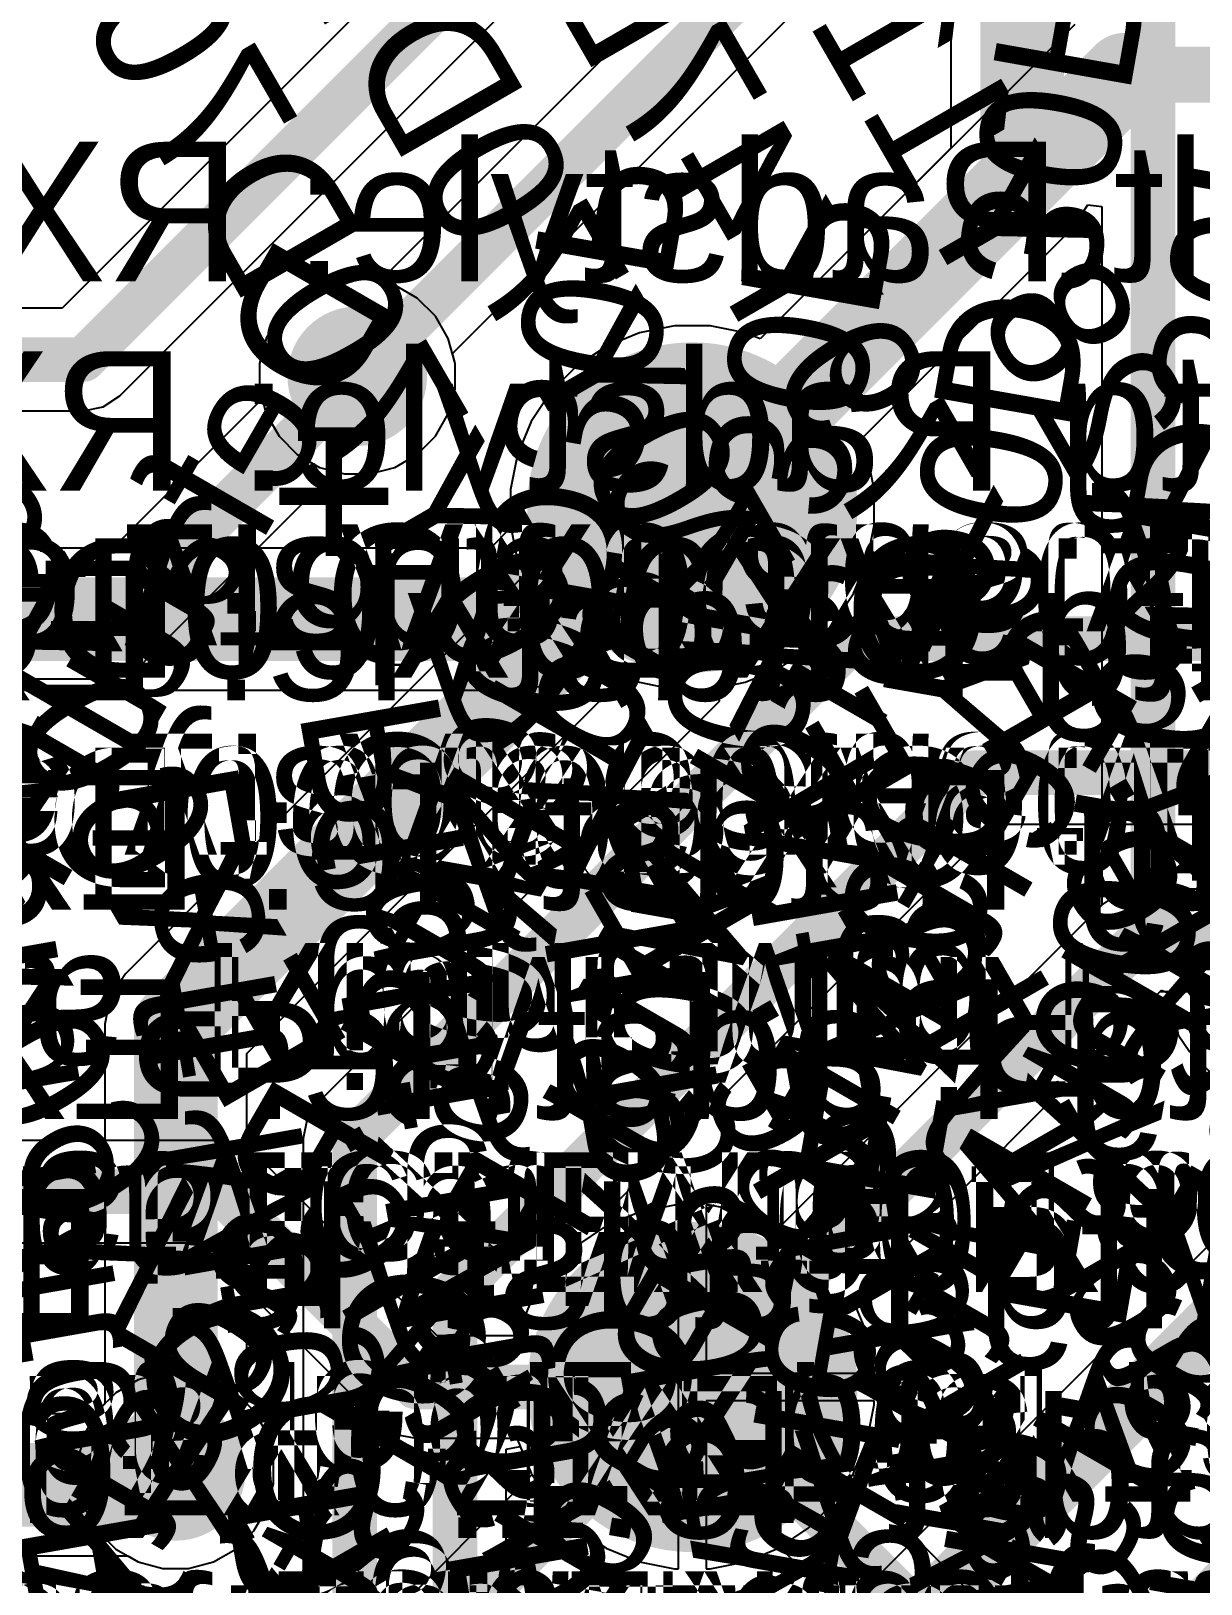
# Model space of a CAD drawing. Header units: millimetres. Extents: x 44.3 to 117.6, y 98.8 to 161.5.
# Drawn here: x 74.5 to 85.14, y 126.73 to 140.86 of the extents above; entities that cross this region are included whole.
import ezdxf

# ---------------------------------------------------------------- set-up
doc = ezdxf.new("R2010")
doc.units = ezdxf.units.MM
for name, color, linetype in [('BottomLayer', 5, 'Continuous'), ('BottomOverlay', 54, 'Continuous'), ('BottomSolder', 6, 'Continuous'), ('Mechanical7', 56, 'Continuous'), ('MultiLayer', 9, 'Continuous'), ('PadHoleLayer', 156, 'Continuous'), ('TopLayer', 1, 'Continuous'), ('TopSolder', 216, 'Continuous'), ('ViaHoleLayer', 16, 'Continuous')]:
    doc.layers.add(name, color=color, linetype=linetype)

# ---------------------------------------------------------------- blocks, each defined once
blk = doc.blocks.new('P_____W_____1')
at = {"layer": 'BottomLayer'}
h = blk.add_hatch(color=5, dxfattribs=at)
edge = h.paths.add_edge_path()
edge.add_arc((0, 8), 1.4, 0, 360)
h = blk.add_hatch(color=5, dxfattribs=at)
edge = h.paths.add_edge_path()
edge.add_arc((0, 0), 1.4, 0, 360)
at = {"layer": 'BottomSolder'}
h = blk.add_hatch(color=6, dxfattribs=at)
edge = h.paths.add_edge_path()
edge.add_arc((0, 8), 1.502, 0, 360)
h = blk.add_hatch(color=6, dxfattribs=at)
edge = h.paths.add_edge_path()
edge.add_arc((0, 0), 1.502, 0, 360)
at = {"layer": 'MultiLayer'}
h = blk.add_hatch(color=9, dxfattribs=at)
edge = h.paths.add_edge_path()
edge.add_arc((0, 8), 1.4, 0, 360)
h = blk.add_hatch(color=9, dxfattribs=at)
edge = h.paths.add_edge_path()
edge.add_arc((0, 0), 1.4, 0, 360)
at = {"layer": 'PadHoleLayer'}
h = blk.add_hatch(color=156, dxfattribs=at)
edge = h.paths.add_edge_path()
edge.add_arc((0, 8), 1.1, 0, 360)
h = blk.add_hatch(color=156, dxfattribs=at)
edge = h.paths.add_edge_path()
edge.add_arc((0, 0), 1.1, 0, 360)
at = {"layer": 'TopLayer'}
h = blk.add_hatch(color=1, dxfattribs=at)
edge = h.paths.add_edge_path()
edge.add_arc((0, 8), 1.4, 0, 360)
h = blk.add_hatch(color=1, dxfattribs=at)
edge = h.paths.add_edge_path()
edge.add_arc((0, 0), 1.4, 0, 360)
at = {"layer": 'TopSolder'}
h = blk.add_hatch(color=216, dxfattribs=at)
edge = h.paths.add_edge_path()
edge.add_arc((0, 8), 1.502, 0, 360)
h = blk.add_hatch(color=216, dxfattribs=at)
edge = h.paths.add_edge_path()
edge.add_arc((0, 0), 1.502, 0, 360)
at = {"layer": 'BottomOverlay', "text_generation_flag": 2}
for s, p in [('+', (-2.667, 7.365)), ('-', (-2.667, -0.89))]:
    blk.add_text(s, height=1.524, rotation=360, dxfattribs=at).set_placement(p)
blk = doc.blocks.new('CONN_S5B_ZR_SM4A_TF_JST_B_5')
at = {"layer": 'Mechanical7', "text_generation_flag": 2}
for s, p in [('Alt Padstyle 1: OX60Y90D30P', (-5.573, 16.993)), ('Right Mtg Padstyle: EX60Y60D30P', (-6.843, 15.088)), ('Left Mtg Padstyle: EX60Y60D30P', (-6.525, 13.183)), ('3rd Mtg Padstyle: EX70Y70D70P', (-6.208, 11.278)), ('2nd Mtg Padstyle: EX70Y70D70P', (-6.208, 9.373)), ('1st Mtg Padstyle: RX79Y47D0T', (-5.89, 7.468)), ('Default Padstyle: RX28Y118D0T', (-6.208, 5.563))]:
    blk.add_text(s, height=1.27, rotation=180, dxfattribs=at).set_placement(p)
blk = doc.blocks.new('CONN_S5B_ZR_SM4A_TF_JST_B_6')
at = {"layer": 'Mechanical7', "text_generation_flag": 2}
for s, p in [('Alt Padstyle 2: OX90Y60D30P', (-5.573, 18.898)), ('Alt Padstyle 1: OX60Y90D30P', (-5.573, 16.993)), ('Right Mtg Padstyle: EX60Y60D30P', (-6.843, 15.088)), ('Left Mtg Padstyle: EX60Y60D30P', (-6.525, 13.183)), ('3rd Mtg Padstyle: EX70Y70D70P', (-6.208, 11.278)), ('2nd Mtg Padstyle: EX70Y70D70P', (-6.208, 9.373))]:
    blk.add_text(s, height=1.27, rotation=180, dxfattribs=at).set_placement(p)
blk = doc.blocks.new('CONN_S5B_ZR_SM4A_TF_JST_B_7')
at = {"layer": 'Mechanical7', "text_generation_flag": 2}
for s, p in [('Alt Padstyle 1: OX60Y90D30P', (-5.573, 16.993)), ('Right Mtg Padstyle: EX60Y60D30P', (-6.843, 15.088)), ('3rd Mtg Padstyle: EX70Y70D70P', (-6.207, 11.278)), ('2nd Mtg Padstyle: EX70Y70D70P', (-6.207, 9.373)), ('1st Mtg Padstyle: RX79Y47D0T', (-5.89, 7.468)), ('Default Padstyle: RX28Y118D0T', (-6.207, 5.563))]:
    blk.add_text(s, height=1.27, rotation=180, dxfattribs=at).set_placement(p)
blk = doc.blocks.new('CONN_S5B_ZR_SM4A_TF_JST_B_8')
at = {"layer": 'Mechanical7', "text_generation_flag": 2}
for s, p in [('Alt Padstyle 2: OX90Y60D30P', (-5.573, 18.898)), ('Alt Padstyle 1: OX60Y90D30P', (-5.573, 16.993)), ('Left Mtg Padstyle: EX60Y60D30P', (-6.525, 13.183)), ('3rd Mtg Padstyle: EX70Y70D70P', (-6.208, 11.278)), ('2nd Mtg Padstyle: EX70Y70D70P', (-6.208, 9.373))]:
    blk.add_text(s, height=1.27, rotation=180, dxfattribs=at).set_placement(p)
blk = doc.blocks.new('CONN_S5B_ZR_SM4A_TF_JST_B_9')
at = {"layer": 'Mechanical7', "text_generation_flag": 2}
for s, p in [('Alt Padstyle 2: OX90Y60D30P', (-5.573, 18.898)), ('Alt Padstyle 1: OX60Y90D30P', (-5.573, 16.993)), ('Right Mtg Padstyle: EX60Y60D30P', (-6.843, 15.088)), ('Left Mtg Padstyle: EX60Y60D30P', (-6.525, 13.183)), ('3rd Mtg Padstyle: EX70Y70D70P', (-6.208, 11.278)), ('2nd Mtg Padstyle: EX70Y70D70P', (-6.208, 9.373))]:
    blk.add_text(s, height=1.27, rotation=-180, dxfattribs=at).set_placement(p)
blk = doc.blocks.new('CONN_S5B_ZR_SM4A_TF_JST_B_10')
at = {"layer": 'Mechanical7', "text_generation_flag": 2}
for s, p in [('Alt Padstyle 2: OX90Y60D30P', (-5.573, 18.898)), ('Alt Padstyle 1: OX60Y90D30P', (-5.573, 16.993)), ('Right Mtg Padstyle: EX60Y60D30P', (-6.843, 15.088)), ('Left Mtg Padstyle: EX60Y60D30P', (-6.525, 13.183)), ('2nd Mtg Padstyle: EX70Y70D70P', (-6.208, 9.373))]:
    blk.add_text(s, height=1.27, rotation=180, dxfattribs=at).set_placement(p)
blk = doc.blocks.new('CONN_S5B_ZR_SM4A_TF_JST_B_11')
at = {"layer": 'Mechanical7', "text_generation_flag": 2}
for s, p in [('Alt Padstyle 2: OX90Y60D30P', (-5.573, 18.898)), ('Alt Padstyle 1: OX60Y90D30P', (-5.573, 16.993)), ('Right Mtg Padstyle: EX60Y60D30P', (-6.843, 15.088)), ('Left Mtg Padstyle: EX60Y60D30P', (-6.525, 13.183)), ('3rd Mtg Padstyle: EX70Y70D70P', (-6.208, 11.278)), ('2nd Mtg Padstyle: EX70Y70D70P', (-6.208, 9.373)), ('Default Padstyle: RX28Y118D0T', (-6.208, 5.563))]:
    blk.add_text(s, height=1.27, rotation=-180, dxfattribs=at).set_placement(p)
blk = doc.blocks.new('CONN_S5B_ZR_SM4A_TF_JST_12')
at = {"layer": 'Mechanical7'}
for s, p in [('2nd Mtg Padstyle: EX70Y70D70P', (-6.208, -9.373)), ('3rd Mtg Padstyle: EX70Y70D70P', (-6.208, -11.278)), ('Alt Padstyle 1: OX60Y90D30P', (-5.573, -16.993)), ('Alt Padstyle 2: OX90Y60D30P', (-5.573, -18.898))]:
    blk.add_text(s, height=1.27, dxfattribs=at).set_placement(p)
blk = doc.blocks.new('CONN_S5B_ZR_SM4A_TF_JST_13')
at = {"layer": 'Mechanical7'}
for s, p in [('2nd Mtg Padstyle: EX70Y70D70P', (-6.208, -9.373)), ('3rd Mtg Padstyle: EX70Y70D70P', (-6.208, -11.278)), ('Left Mtg Padstyle: EX60Y60D30P', (-6.525, -13.183)), ('Right Mtg Padstyle: EX60Y60D30P', (-6.843, -15.088)), ('Alt Padstyle 1: OX60Y90D30P', (-5.573, -16.993)), ('Alt Padstyle 2: OX90Y60D30P', (-5.573, -18.898))]:
    blk.add_text(s, height=1.27, dxfattribs=at).set_placement(p)

msp = doc.modelspace()

# ---------------------------------------------------------------- hatches: boundary and pattern name
at = {"layer": 'BottomLayer'}
h = msp.add_hatch(color=5, dxfattribs=at)
edge = h.paths.add_edge_path()
edge.add_arc((77.47, 137.719), 0.635, 0, 360)
h = msp.add_hatch(color=5, dxfattribs=at)
edge = h.paths.add_edge_path()
edge.add_arc((75.819, 127.762), 0.635, 0, 360)
at = {"layer": 'TopLayer'}
h = msp.add_hatch(color=1, dxfattribs=at)
edge = h.paths.add_edge_path()
edge.add_arc((77.47, 137.719), 0.635, 0, 360)
h = msp.add_hatch(color=1, dxfattribs=at)
edge = h.paths.add_edge_path()
edge.add_arc((75.819, 127.762), 0.635, 0, 360)
at = {"layer": 'ViaHoleLayer'}
h = msp.add_hatch(color=16, dxfattribs=at)
edge = h.paths.add_edge_path()
edge.add_arc((77.47, 137.719), 0.356, 0, 360)
h = msp.add_hatch(color=16, dxfattribs=at)
edge = h.paths.add_edge_path()
edge.add_arc((75.819, 127.762), 0.356, 0, 360)

# ---------------------------------------------------------------- linework, layer by layer
at = {"layer": 'BottomLayer'}
for p, q in [((82.871, 144.145), (82.871, 139.793)), ((81.37, 142.278), (77.676, 138.584)), ((78.552, 142.103), (74.786, 138.337)), ((78.335, 137.925), (82.348, 141.937)), ((75.309, 137.542), (79.348, 141.58)), ((82.871, 139.793), (81.136, 138.059)), ((83.976, 139.067), (84.116, 139.277)), ((84.116, 139.277), (84.243, 139.263)), ((84.243, 139.263), (84.243, 132.909)), ((82.052, 137.143), (83.976, 139.067)), ((77.353, 138.608), (77.127, 138.547)), ((77.587, 138.608), (77.353, 138.608)), ((77.676, 138.584), (77.587, 138.608)), ((77.127, 138.547), (76.924, 138.43)), ((74.786, 138.337), (73.542, 138.337)), ((76.924, 138.43), (76.759, 138.265)), ((76.759, 138.265), (76.642, 138.062)), ((80.355, 138.179), (80.036, 138.115)), ((80.681, 138.179), (80.355, 138.179)), ((81, 138.115), (80.681, 138.179)), ((76.642, 138.062), (76.581, 137.836)), ((80.036, 138.115), (79.735, 137.991)), ((81.136, 138.059), (81, 138.115)), ((78.359, 137.836), (78.335, 137.925)), ((79.735, 137.991), (79.464, 137.81)), ((76.581, 137.836), (76.581, 137.602)), ((78.359, 137.602), (78.359, 137.836)), ((79.464, 137.81), (79.233, 137.579)), ((76.581, 137.602), (76.642, 137.376)), ((78.298, 137.376), (78.359, 137.602)), ((75.158, 137.441), (75.309, 137.542)), ((79.233, 137.579), (79.052, 137.308)), ((73.63, 137.405), (74.979, 137.405)), ((74.979, 137.405), (75.158, 137.441)), ((76.642, 137.376), (76.759, 137.173)), ((78.181, 137.173), (78.298, 137.376)), ((79.052, 137.308), (78.928, 137.007)), ((76.759, 137.173), (76.924, 137.007)), ((78.016, 137.007), (78.181, 137.173)), ((82.108, 137.007), (82.052, 137.143)), ((76.924, 137.007), (77.127, 136.89)), ((77.127, 136.89), (77.353, 136.83)), ((77.587, 136.83), (77.813, 136.89)), ((77.813, 136.89), (78.016, 137.007)), ((78.928, 137.007), (78.864, 136.688)), ((82.172, 136.688), (82.108, 137.007)), ((77.353, 136.83), (77.587, 136.83)), ((78.864, 136.688), (78.864, 136.362)), ((82.172, 136.362), (82.172, 136.688)), ((78.868, 136.342), (78.682, 136.156)), ((78.864, 136.362), (78.868, 136.342)), ((82.108, 136.043), (82.172, 136.362)), ((78.682, 136.156), (73.795, 136.156)), ((81.984, 135.742), (82.108, 136.043)), ((81.803, 135.471), (81.984, 135.742)), ((81.572, 135.24), (81.803, 135.471)), ((79.408, 135.051), (79.544, 135.187)), ((79.544, 135.187), (79.735, 135.059)), ((81.301, 135.059), (81.572, 135.24)), ((79.198, 134.911), (79.408, 135.051)), ((79.735, 135.059), (80.036, 134.935)), ((81, 134.935), (81.301, 135.059)), ((78.951, 134.862), (79.198, 134.911)), ((80.036, 134.935), (80.355, 134.871)), ((80.681, 134.871), (81, 134.935)), ((73.66, 134.862), (78.951, 134.862)), ((80.355, 134.871), (80.681, 134.871)), ((84.243, 132.909), (81.315, 129.982)), ((81.975, 129.322), (84.786, 132.134)), ((84.786, 132.134), (84.903, 132.085)), ((84.903, 132.085), (84.903, 131.907)), ((84.903, 131.907), (84.939, 131.729)), ((84.939, 131.729), (85.04, 131.577)), ((85.04, 131.577), (85.451, 131.166)), ((76.226, 130.768), (73.579, 130.768)), ((76.405, 130.733), (76.226, 130.768)), ((76.556, 130.632), (76.405, 130.733)), ((86.089, 130.69), (81.349, 125.95)), ((78.196, 128.991), (76.556, 130.632)), ((80.036, 130.115), (79.735, 129.991)), ((80.355, 130.179), (80.036, 130.115)), ((80.391, 130.179), (80.355, 130.179)), ((80.391, 128.525), (80.391, 130.179)), ((80.681, 130.179), (80.645, 130.179)), ((80.645, 130.179), (80.645, 128.652)), ((81, 130.115), (80.681, 130.179)), ((81.301, 129.991), (81, 130.115)), ((79.735, 129.991), (79.464, 129.81)), ((81.315, 129.982), (81.301, 129.991)), ((73.579, 129.836), (76.033, 129.836)), ((76.033, 129.836), (77.674, 128.195)), ((79.464, 129.81), (79.233, 129.579)), ((79.233, 129.579), (79.052, 129.308)), ((79.052, 129.308), (78.928, 129.007)), ((81.984, 129.308), (81.975, 129.322)), ((82.108, 129.007), (81.984, 129.308)), ((78.924, 128.991), (78.196, 128.991)), ((78.928, 129.007), (78.924, 128.991)), ((82.172, 128.688), (82.108, 129.007)), ((82.172, 128.652), (82.172, 128.688)), ((75.476, 128.59), (75.273, 128.473)), ((75.702, 128.651), (75.476, 128.59)), ((75.936, 128.651), (75.702, 128.651)), ((76.162, 128.59), (75.936, 128.651)), ((76.365, 128.473), (76.162, 128.59)), ((80.645, 128.652), (82.172, 128.652)), ((75.273, 128.473), (75.108, 128.308)), ((76.53, 128.308), (76.365, 128.473)), ((80.391, 126.871), (80.391, 128.525)), ((75.093, 128.282), (73.85, 128.282)), ((75.108, 128.308), (75.093, 128.282)), ((76.647, 128.105), (76.53, 128.308)), ((82.172, 128.398), (80.645, 128.398)), ((80.645, 128.398), (80.645, 126.871)), ((82.108, 128.043), (82.172, 128.362)), ((82.172, 128.362), (82.172, 128.398)), ((77.674, 128.195), (77.825, 128.094)), ((76.708, 127.879), (76.647, 128.105)), ((77.825, 128.094), (78.003, 128.059)), ((78.003, 128.059), (78.924, 128.059)), ((78.924, 128.059), (78.928, 128.043)), ((78.928, 128.043), (79.052, 127.742)), ((81.984, 127.742), (82.108, 128.043)), ((76.708, 127.645), (76.708, 127.879)), ((79.061, 127.728), (75.752, 124.418)), ((79.052, 127.742), (79.061, 127.728)), ((81.803, 127.471), (81.984, 127.742)), ((76.647, 127.419), (76.708, 127.645)), ((76.53, 127.216), (76.647, 127.419)), ((81.572, 127.24), (81.803, 127.471)), ((76.365, 127.051), (76.53, 127.216)), ((81.301, 127.059), (81.572, 127.24)), ((76.162, 126.934), (76.365, 127.051)), ((76.275, 123.622), (79.721, 127.068)), ((79.721, 127.068), (79.735, 127.059)), ((79.735, 127.059), (80.036, 126.935)), ((81, 126.935), (81.301, 127.059)), ((73.795, 126.988), (75.382, 126.988)), ((75.382, 126.988), (75.476, 126.934)), ((75.476, 126.934), (75.702, 126.873)), ((75.702, 126.873), (75.936, 126.873)), ((75.936, 126.873), (76.162, 126.934)), ((80.036, 126.935), (80.355, 126.871)), ((80.355, 126.871), (80.391, 126.871)), ((80.645, 126.871), (80.681, 126.871)), ((80.681, 126.871), (81, 126.935))]:
    msp.add_line(p, q, dxfattribs=at)
for points, const_width in [([(83.518, 139.525), (83.518, 144.145)], 0.762), ([(77.47, 137.719), (82.018, 142.267)], 0.406), ([(74.979, 137.871), (79.018, 141.91)], 0.406), ([(84.709, 132.716), (84.709, 141.224)], 0.406), ([(80.518, 136.525), (83.518, 139.525)], 0.762), ([(69.012, 137.871), (74.979, 137.871)], 0.406), ([(78.951, 135.509), (79.963, 136.522)], 0.762), ([(79.963, 136.522), (79.963, 136.525)], 0.762), ([(79.963, 136.525), (80.518, 136.525)], 0.508), ([(73.66, 135.509), (78.951, 135.509)], 0.762), ([(80.518, 128.525), (84.709, 132.716)], 0.406), ([(81.678, 125.62), (86.419, 130.361)], 0.406), ([(71.628, 130.302), (76.226, 130.302)], 0.406), ([(76.226, 130.302), (78.003, 128.525)], 0.406), ([(81.788, 125.511), (86.529, 130.251)], 0.406), ([(75.945, 123.952), (80.518, 128.525)], 0.406), ([(78.003, 128.525), (80.518, 128.525)], 0.406), ([(73.613, 127.635), (75.572, 127.635)], 0.762), ([(75.572, 127.635), (75.699, 127.762)], 0.508), ([(75.699, 127.762), (75.819, 127.762)], 0.508), ([(83.439, 124.855), (86.397, 127.813)], 0.406)]:
    msp.add_lwpolyline(points, dxfattribs=dict(at, const_width=const_width))
for points, const_width in [([(83.327, 139.525, 1), (83.708, 139.525, 1)], 0.381), ([(83.327, 139.525, 1), (83.708, 139.525, 1)], 0.381), ([(74.878, 137.871, 1), (75.081, 137.871, 1)], 0.203), ([(74.878, 137.871, 1), (75.081, 137.871, 1)], 0.203), ([(77.368, 137.719, 1), (77.572, 137.719, 1)], 0.203), ([(79.773, 136.525, 1), (80.154, 136.525, 1)], 0.381), ([(79.773, 136.522, 1), (80.154, 136.522, 1)], 0.381), ([(79.773, 136.522, 1), (80.154, 136.522, 1)], 0.381), ([(80.328, 136.525, 1), (80.709, 136.525, 1)], 0.381), ([(79.836, 136.525, 1), (80.09, 136.525, 1)], 0.254), ([(80.391, 136.525, 1), (80.645, 136.525, 1)], 0.254), ([(78.76, 135.509, 1), (79.141, 135.509, 1)], 0.381), ([(78.76, 135.509, 1), (79.141, 135.509, 1)], 0.381), ([(84.607, 132.716, 1), (84.811, 132.716, 1)], 0.203), ([(84.607, 132.716, 1), (84.811, 132.716, 1)], 0.203), ([(76.125, 130.302, 1), (76.328, 130.302, 1)], 0.203), ([(76.125, 130.302, 1), (76.328, 130.302, 1)], 0.203), ([(77.902, 128.525, 1), (78.105, 128.525, 1)], 0.203), ([(77.902, 128.525, 1), (78.105, 128.525, 1)], 0.203), ([(80.416, 128.525, 1), (80.62, 128.525, 1)], 0.203), ([(80.416, 128.525, 1), (80.62, 128.525, 1)], 0.203), ([(80.416, 128.525, 1), (80.62, 128.525, 1)], 0.203), ([(75.382, 127.635, 1), (75.763, 127.635, 1)], 0.381), ([(75.572, 127.762, 1), (75.826, 127.762, 1)], 0.254), ([(75.572, 127.762, 1), (75.826, 127.762, 1)], 0.254), ([(75.692, 127.762, 1), (75.946, 127.762, 1)], 0.254), ([(75.445, 127.635, 1), (75.699, 127.635, 1)], 0.254)]:
    msp.add_lwpolyline(points, format="xyb", close=True, dxfattribs=dict(at, const_width=const_width))
at = {"layer": 'TopLayer'}
for p, q in [((83.997, 140.92), (81.136, 138.059)), ((77.353, 138.608), (77.127, 138.547)), ((77.587, 138.608), (77.353, 138.608)), ((77.813, 138.547), (77.587, 138.608)), ((77.127, 138.547), (76.924, 138.43)), ((78.016, 138.43), (77.813, 138.547)), ((76.924, 138.43), (76.759, 138.265)), ((78.181, 138.265), (78.016, 138.43)), ((76.759, 138.265), (76.642, 138.062)), ((78.298, 138.062), (78.181, 138.265)), ((80.355, 138.179), (80.036, 138.115)), ((80.681, 138.179), (80.355, 138.179)), ((81, 138.115), (80.681, 138.179)), ((76.642, 138.062), (76.581, 137.836)), ((78.359, 137.836), (78.298, 138.062)), ((80.036, 138.115), (79.735, 137.991)), ((81.136, 138.059), (81, 138.115)), ((79.735, 137.991), (79.464, 137.81)), ((76.581, 137.836), (76.581, 137.602)), ((78.359, 137.602), (78.359, 137.836)), ((79.464, 137.81), (79.233, 137.579)), ((76.581, 137.602), (76.605, 137.513)), ((78.298, 137.376), (78.359, 137.602)), ((76.605, 137.513), (74.991, 135.899)), ((79.233, 137.579), (79.052, 137.308)), ((78.181, 137.173), (78.298, 137.376)), ((79.052, 137.308), (78.928, 137.007)), ((78.016, 137.007), (78.181, 137.173)), ((77.587, 136.83), (77.813, 136.89)), ((77.813, 136.89), (78.016, 137.007)), ((78.928, 137.007), (78.864, 136.688)), ((75.514, 135.103), (77.264, 136.854)), ((77.264, 136.854), (77.353, 136.83)), ((77.353, 136.83), (77.587, 136.83)), ((78.864, 136.688), (78.864, 136.362)), ((78.864, 136.362), (78.928, 136.043)), ((78.928, 136.043), (78.984, 135.907)), ((74.991, 135.899), (73.63, 135.899)), ((78.984, 135.907), (75.361, 132.284)), ((75.362, 135.002), (75.514, 135.103)), ((73.542, 134.967), (75.184, 134.967)), ((75.184, 134.967), (75.362, 135.002)), ((76.466, 131.558), (79.9, 134.991)), ((79.9, 134.991), (80.036, 134.935)), ((80.036, 134.935), (80.355, 134.871)), ((80.764, 134.764), (77.115, 131.114)), ((80.355, 134.871), (80.681, 134.871)), ((80.681, 134.871), (80.705, 134.876)), ((80.705, 134.876), (80.764, 134.764)), ((79.768, 130.142), (83.272, 133.646)), ((83.272, 133.646), (86.001, 133.646)), ((84.403, 133.019), (84.251, 132.918)), ((84.581, 133.054), (84.403, 133.019)), ((85.626, 133.054), (84.581, 133.054)), ((84.251, 132.918), (81.315, 129.982)), ((75.361, 132.284), (75.221, 132.074)), ((81.975, 129.322), (84.774, 132.122)), ((84.774, 132.122), (85.821, 132.122)), ((75.221, 132.074), (75.172, 131.826)), ((75.172, 131.826), (75.172, 128.372)), ((76.466, 128.372), (76.466, 131.558)), ((77.115, 131.114), (77.014, 130.963)), ((77.014, 130.963), (76.978, 130.785)), ((76.978, 130.785), (76.978, 126.27)), ((79.84, 130.035), (79.768, 130.142)), ((80.036, 130.115), (79.84, 130.035)), ((80.355, 130.179), (80.036, 130.115)), ((80.391, 130.179), (80.355, 130.179)), ((80.391, 128.525), (80.391, 130.179)), ((80.681, 130.179), (80.645, 130.179)), ((80.645, 130.179), (80.645, 128.652)), ((81, 130.115), (80.681, 130.179)), ((81.301, 129.991), (81, 130.115)), ((81.315, 129.982), (81.301, 129.991)), ((81.984, 129.308), (81.975, 129.322)), ((82.108, 129.007), (81.984, 129.308)), ((82.172, 128.688), (82.108, 129.007)), ((82.172, 128.652), (82.172, 128.688)), ((80.645, 128.652), (82.172, 128.652)), ((80.391, 126.871), (80.391, 128.525)), ((75.108, 128.308), (74.991, 128.105)), ((75.172, 128.372), (75.108, 128.308)), ((76.53, 128.308), (76.466, 128.372)), ((76.647, 128.105), (76.53, 128.308)), ((82.172, 128.398), (80.645, 128.398)), ((80.645, 128.398), (80.645, 126.871)), ((82.108, 128.043), (82.172, 128.362)), ((82.172, 128.362), (82.172, 128.398)), ((74.991, 128.105), (74.93, 127.879)), ((76.708, 127.879), (76.647, 128.105)), ((78.825, 127.958), (78.952, 127.983)), ((78.952, 127.983), (79.052, 127.742)), ((81.984, 127.742), (82.108, 128.043)), ((74.93, 127.879), (74.93, 127.645)), ((76.708, 127.645), (76.708, 127.879)), ((78.825, 125.669), (78.825, 127.958)), ((79.052, 127.742), (79.233, 127.471)), ((81.975, 127.728), (81.984, 127.742)), ((85.124, 124.579), (81.975, 127.728)), ((74.93, 127.645), (74.991, 127.419)), ((76.647, 127.419), (76.708, 127.645)), ((74.991, 127.419), (75.108, 127.216)), ((76.53, 127.216), (76.647, 127.419)), ((79.233, 127.471), (79.464, 127.24)), ((75.108, 127.216), (75.273, 127.051)), ((76.365, 127.051), (76.53, 127.216)), ((79.464, 127.24), (79.735, 127.059)), ((75.273, 127.051), (75.476, 126.934)), ((76.162, 126.934), (76.365, 127.051)), ((79.735, 127.059), (80.036, 126.935)), ((81, 126.935), (81.301, 127.059)), ((81.301, 127.059), (81.315, 127.068)), ((81.315, 127.068), (84.421, 123.963)), ((75.476, 126.934), (75.702, 126.873)), ((75.702, 126.873), (75.936, 126.873)), ((75.936, 126.873), (76.162, 126.934)), ((80.036, 126.935), (80.355, 126.871)), ((80.355, 126.871), (80.391, 126.871)), ((80.645, 126.871), (80.681, 126.871)), ((80.681, 126.871), (81, 126.935))]:
    msp.add_line(p, q, dxfattribs=at)
for points, const_width in [([(75.819, 131.826), (84.455, 140.462)], 0.762), ([(84.455, 140.462), (88.798, 140.462)], 0.508), ([(75.184, 135.433), (77.47, 137.719)], 0.406), ([(72.06, 135.433), (75.184, 135.433)], 0.406), ([(77.445, 130.785), (81.991, 135.331)], 0.406), ([(81.991, 135.331), (90.078, 135.331)], 0.406), ([(78.359, 129.392), (83.079, 134.112)], 0.406), ([(83.079, 134.112), (87.63, 134.112)], 0.406), ([(80.518, 128.525), (84.581, 132.588)], 0.406), ([(84.581, 132.588), (86.311, 132.588)], 0.406), ([(75.819, 127.762), (75.819, 131.826)], 0.762), ([(77.445, 126.077), (77.445, 130.785)], 0.406), ([(78.359, 125.476), (78.359, 129.392)], 0.406), ([(80.518, 128.525), (84.887, 124.156)], 0.406)]:
    msp.add_lwpolyline(points, dxfattribs=dict(at, const_width=const_width))
for points, const_width in [([(84.264, 140.462, 1), (84.645, 140.462, 1)], 0.381), ([(84.328, 140.462, 1), (84.582, 140.462, 1)], 0.254), ([(77.368, 137.719, 1), (77.572, 137.719, 1)], 0.203), ([(75.082, 135.433, 1), (75.286, 135.433, 1)], 0.203), ([(75.082, 135.433, 1), (75.286, 135.433, 1)], 0.203), ([(81.89, 135.331, 1), (82.093, 135.331, 1)], 0.203), ([(81.89, 135.331, 1), (82.093, 135.331, 1)], 0.203), ([(82.977, 134.112, 1), (83.18, 134.112, 1)], 0.203), ([(82.977, 134.112, 1), (83.18, 134.112, 1)], 0.203), ([(84.479, 132.588, 1), (84.683, 132.588, 1)], 0.203), ([(84.479, 132.588, 1), (84.683, 132.588, 1)], 0.203), ([(75.629, 131.826, 1), (76.01, 131.826, 1)], 0.381), ([(75.629, 131.826, 1), (76.01, 131.826, 1)], 0.381), ([(77.343, 130.785, 1), (77.546, 130.785, 1)], 0.203), ([(77.343, 130.785, 1), (77.546, 130.785, 1)], 0.203), ([(78.257, 129.392, 1), (78.461, 129.392, 1)], 0.203), ([(78.257, 129.392, 1), (78.461, 129.392, 1)], 0.203), ([(80.416, 128.525, 1), (80.62, 128.525, 1)], 0.203), ([(80.416, 128.525, 1), (80.62, 128.525, 1)], 0.203), ([(75.629, 127.762, 1), (76.01, 127.762, 1)], 0.381)]:
    msp.add_lwpolyline(points, format="xyb", close=True, dxfattribs=dict(at, const_width=const_width))

# ---------------------------------------------------------------- block references
for name, p, rotation in [('CONN_S5B_ZR_SM4A_TF_JST_B_5', (83.518, 144.145), 180), ('CONN_S5B_ZR_SM4A_TF_JST_B_11', (69.953, 135.821), 240), ('CONN_S5B_ZR_SM4A_TF_JST_B_7', (93.575, 131.26), 120), ('CONN_S5B_ZR_SM4A_TF_JST_B_9', (64.51, 125.556), 280), ('CONN_S5B_ZR_SM4A_TF_JST_B_6', (94.856, 119.474), 80), ('CONN_S5B_ZR_SM4A_TF_JST_13', (77.422, 117.348), 180), ('CONN_S5B_ZR_SM4A_TF_JST_12', (88.979, 117.348), 180)]:
    msp.add_blockref(name, p, dxfattribs=dict(rotation=rotation))
for name, p in [('P_____W_____1', (80.518, 128.525)), ('CONN_S5B_ZR_SM4A_TF_JST_B_8', (71.422, 117.475)), ('CONN_S5B_ZR_SM4A_TF_JST_B_10', (82.876, 117.475))]:
    msp.add_blockref(name, p)

doc.saveas('drawing.dxf')
